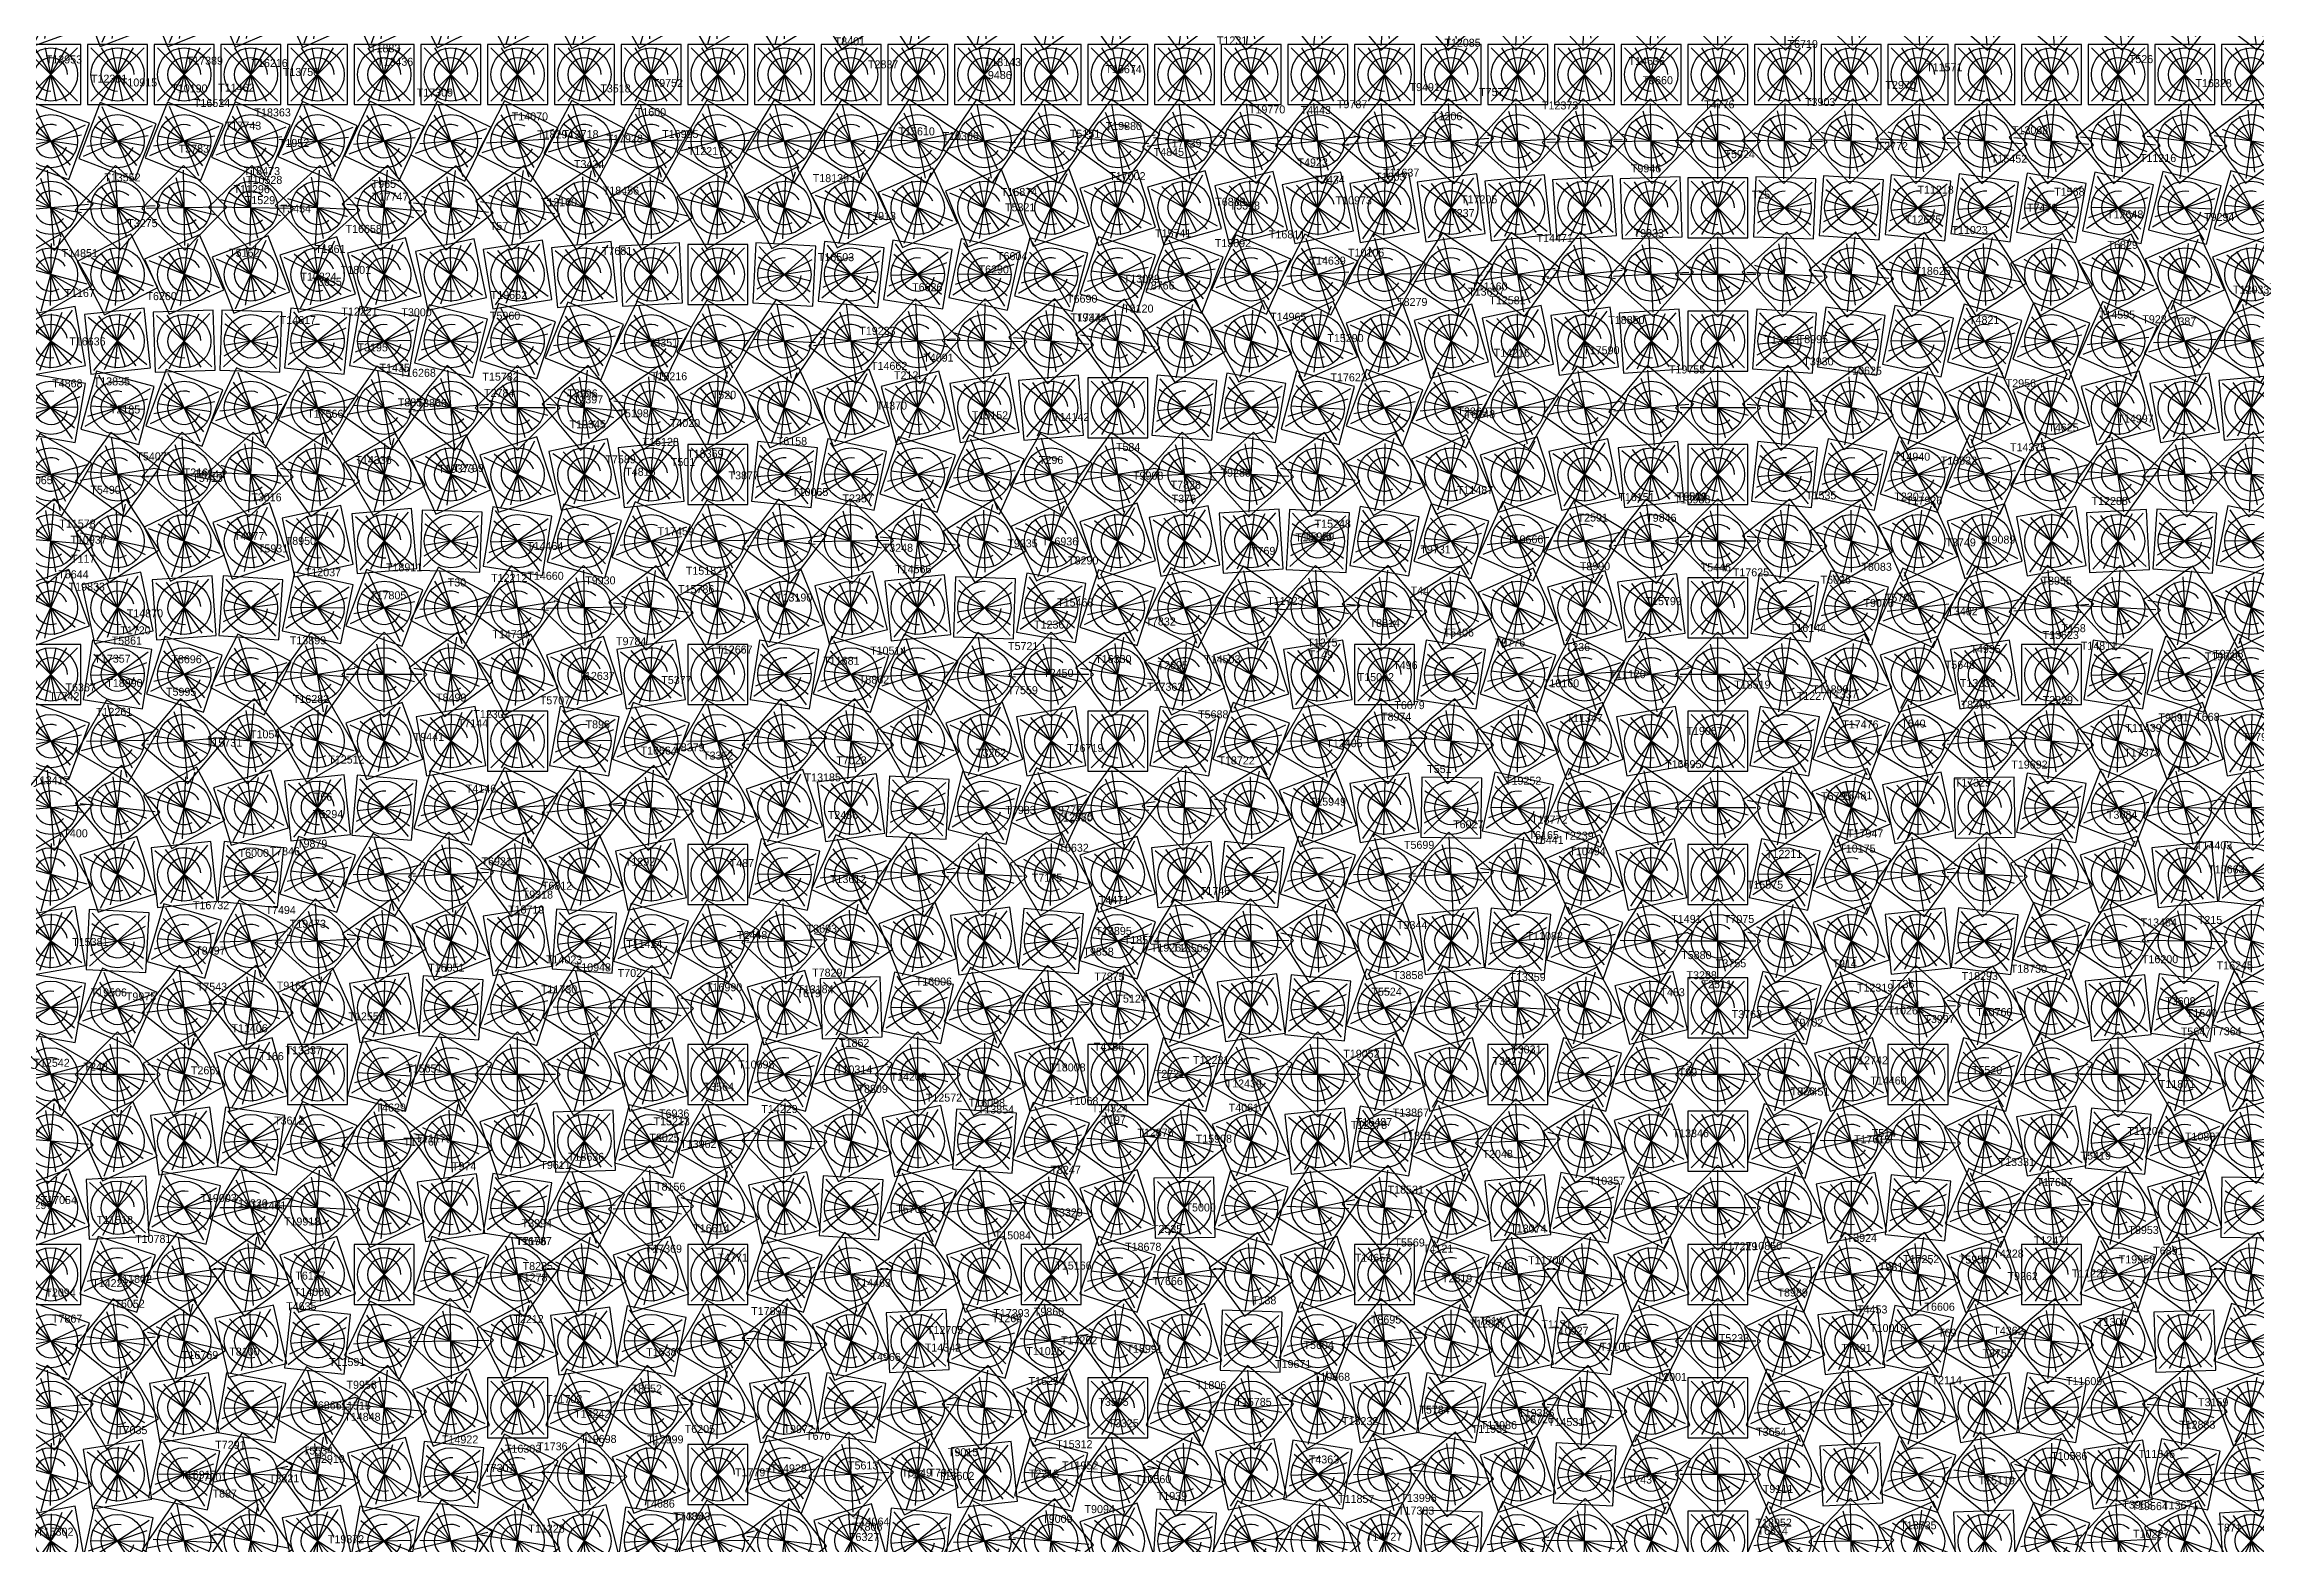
# Model space of a CAD drawing. Header units: metres. Extents: x -45 to 15052, y -45 to 15012.
# Drawn here: x 1990 to 5307, y 6796 to 9045 of the extents above; entities that cross this region are included whole.
import ezdxf

# ---------------------------------------------------------------- set-up
doc = ezdxf.new("R2010")
doc.units = ezdxf.units.M
for name, color, linetype in [('L0', 1, 'Continuous'), ('L1', 2, 'Continuous'), ('L10', 4, 'Continuous'), ('L11', 5, 'Continuous'), ('L2', 3, 'Continuous'), ('L3', 4, 'Continuous'), ('L4', 5, 'Continuous'), ('L5', 6, 'Continuous'), ('L6', 7, 'Continuous'), ('L7', 1, 'Continuous'), ('L8', 2, 'Continuous'), ('L9', 3, 'Continuous')]:
    doc.layers.add(name, color=color, linetype=linetype)

# ---------------------------------------------------------------- blocks, each defined once
blk = doc.blocks.new('CELL')
for p, q in [((-40, -40), (40, 40)), ((40, -40), (-40, 40)), ((-24, -40), (24, 40)), ((24, -40), (-24, 40)), ((-8, -40), (8, 40)), ((8, -40), (-8, 40))]:
    blk.add_line(p, q)
blk.add_lwpolyline([(-45, -45), (45, -45), (45, 45), (-45, 45)], close=True)
blk.add_circle((0, 0), 40)
blk.add_arc((0, 0), 25, 0, 270)

msp = doc.modelspace()

# ---------------------------------------------------------------- block references
at = {"layer": 'L0'}
for p, rotation in [((2900, 9100), 29), ((4100, 9100), 41), ((5300, 9100), 53), ((3100, 8900), 59.00000000000001), ((4300, 8900), 47), ((2000, 8800), 50), ((3200, 8800), 26), ((4400, 8800), 2), ((2100, 8700), 27), ((4500, 8700), 45), ((3300, 8700), 81), ((3400, 8600), 43.99999999999999), ((2200, 8600), 2), ((4600, 8600), 86.00000000000001), ((2300, 8500), 65), ((4700, 8500), 35), ((3500, 8500), 5), ((2400, 8400), 36), ((3600, 8400), 54), ((4800, 8400), 72), ((2500, 8300), 5), ((3700, 8300), 11), ((4900, 8300), 17), ((2600, 8200), 62), ((3800, 8200), 56), ((5000, 8200), 50), ((2700, 8100), 27), ((3900, 8100), 9), ((5100, 8100), 81), ((4000, 8000), 50), ((2800, 8000), 80), ((5200, 8000), 20), ((2900, 7900), 41), ((5300, 7900), 47), ((4100, 7900), 89), ((4200, 7800), 36), ((3100, 7700), 47), ((4300, 7700), 71), ((2000, 7600), 80), ((3200, 7600), 2), ((4400, 7600), 14), ((2100, 7500), 45), ((3300, 7500), 45), ((4500, 7500), 45), ((2200, 7400), 8), ((3400, 7400), 86.00000000000001), ((4600, 7400), 74), ((3500, 7300), 35), ((2300, 7300), 59.00000000000001), ((4700, 7300), 11), ((2400, 7200), 18), ((3600, 7200), 72), ((4800, 7200), 36), ((2500, 7100), 65), ((3700, 7100), 17), ((4900, 7100), 59.00000000000001), ((2600, 7000), 20), ((3800, 7000), 50), ((5000, 7000), 80), ((2700, 6900), 63), ((3900, 6900), 81), ((5100, 6900), 9), ((2800, 6800), 14), ((4000, 6800), 20), ((5200, 6800), 26)]:
    msp.add_blockref('CELL', p, dxfattribs=dict(at, rotation=rotation))
for p in [(3000, 9000), (4200, 9000), (3000, 7800)]:
    msp.add_blockref('CELL', p, dxfattribs=at)
at = {"layer": 'L1'}
for p, rotation in [((3000, 9100), 30), ((4200, 9100), 42), ((2000, 8900), 70), ((3200, 8900), 58), ((4400, 8900), 46), ((2100, 8800), 48), ((3300, 8800), 24), ((2200, 8700), 24), ((4600, 8700), 42), ((3400, 8700), 78), ((3500, 8600), 40), ((2300, 8600), 87.99999999999999), ((4700, 8600), 82), ((2400, 8500), 59.99999999999999), ((4800, 8500), 30), ((2500, 8400), 30), ((3700, 8400), 48), ((4900, 8400), 66), ((2600, 8300), 87.99999999999999), ((3800, 8300), 4), ((5000, 8300), 10), ((2700, 8200), 54), ((3900, 8200), 48), ((5100, 8200), 42), ((2800, 8100), 18), ((5200, 8100), 72), ((4100, 8000), 40), ((2900, 8000), 70), ((5300, 8000), 10), ((3000, 7900), 30), ((4200, 7900), 78), ((3100, 7800), 78), ((4300, 7800), 24), ((3200, 7700), 34), ((4400, 7700), 58), ((2000, 7700), 10), ((2100, 7600), 66), ((3300, 7600), 78), ((2200, 7500), 30), ((3400, 7500), 30), ((4600, 7500), 30), ((2300, 7400), 82), ((3500, 7400), 70), ((4700, 7400), 58), ((2400, 7300), 42), ((3600, 7300), 18), ((4800, 7300), 84), ((3700, 7200), 54), ((4900, 7200), 18), ((2600, 7100), 46), ((3800, 7100), 87.99999999999999), ((5000, 7100), 40), ((3900, 7000), 30), ((5100, 7000), 59.99999999999999), ((2800, 6900), 42), ((4000, 6900), 59.99999999999999), ((5200, 6900), 78), ((2900, 6800), 82), ((4100, 6800), 87.99999999999999), ((5300, 6800), 4)]:
    msp.add_blockref('CELL', p, dxfattribs=dict(at, rotation=rotation))
for p in [(3100, 9000), (4300, 9000), (4500, 8800), (3600, 8500), (4000, 8100), (4500, 7600), (2500, 7200), (2700, 7000)]:
    msp.add_blockref('CELL', p, dxfattribs=at)
at = {"layer": 'L10'}
for p, rotation in [((2700, 9100), 27), ((3900, 9100), 39), ((5100, 9100), 51), ((2900, 8900), 61), ((4100, 8900), 49), ((5300, 8900), 37), ((3000, 8800), 30), ((4200, 8800), 6), ((4300, 8700), 51), ((3100, 8700), 87), ((3200, 8600), 52.00000000000001), ((2000, 8600), 10), ((4400, 8600), 4), ((4500, 8500), 45), ((2100, 8500), 75.00000000000001), ((3300, 8500), 15), ((2200, 8400), 48), ((3400, 8400), 66), ((4600, 8400), 84), ((3500, 8300), 25), ((4700, 8300), 31), ((2300, 8300), 19), ((4800, 8200), 66), ((2400, 8200), 78), ((3600, 8200), 72), ((2500, 8100), 45), ((3700, 8100), 27), ((4900, 8100), 9), ((5000, 8000), 40), ((2600, 8000), 10), ((3800, 8000), 70), ((2700, 7900), 63), ((3900, 7900), 21), ((5100, 7900), 68.99999999999999), ((4000, 7800), 59.99999999999999), ((2800, 7800), 24), ((5200, 7800), 6), ((5300, 7700), 31), ((2900, 7700), 73), ((4100, 7700), 7), ((3000, 7600), 30), ((4200, 7600), 42), ((3100, 7500), 75.00000000000001), ((4300, 7500), 75.00000000000001), ((2000, 7400), 40), ((3200, 7400), 28), ((4400, 7400), 16), ((4500, 7300), 45), ((2100, 7300), 3), ((3300, 7300), 68.99999999999999), ((2200, 7200), 54), ((3400, 7200), 18), ((4600, 7200), 72), ((2300, 7100), 13), ((3500, 7100), 55), ((4700, 7100), 7), ((2400, 7000), 59.99999999999999), ((4800, 7000), 30), ((2500, 6900), 15), ((3700, 6900), 33), ((4900, 6900), 51), ((2600, 6800), 58), ((3800, 6800), 64), ((5000, 6800), 70)]:
    msp.add_blockref('CELL', p, dxfattribs=dict(at, rotation=rotation))
for p in [(2800, 9000), (4000, 9000), (5200, 9000), (3600, 7000)]:
    msp.add_blockref('CELL', p, dxfattribs=at)
at = {"layer": 'L11'}
for p, rotation in [((2800, 9100), 28), ((4000, 9100), 40), ((5200, 9100), 52.00000000000001), ((3000, 8900), 59.99999999999999), ((4200, 8900), 48), ((3100, 8800), 28), ((4300, 8800), 4), ((2000, 8700), 30), ((4400, 8700), 48), ((3200, 8700), 84), ((3300, 8600), 48), ((2100, 8600), 6), ((2200, 8500), 70), ((4600, 8500), 40), ((3400, 8500), 10), ((2300, 8400), 42), ((3500, 8400), 59.99999999999999), ((4700, 8400), 78), ((4800, 8300), 24), ((2400, 8300), 12), ((3600, 8300), 18), ((3700, 8200), 64), ((4900, 8200), 58), ((2500, 8200), 70), ((2600, 8100), 36), ((3800, 8100), 18), ((3900, 8000), 59.99999999999999), ((5100, 8000), 30), ((2800, 7900), 52.00000000000001), ((5200, 7900), 58), ((4000, 7900), 10), ((4100, 7800), 48), ((2900, 7800), 12), ((5300, 7800), 84), ((3000, 7700), 59.99999999999999), ((4200, 7700), 84), ((3100, 7600), 16), ((4300, 7600), 28), ((2000, 7500), 59.99999999999999), ((3200, 7500), 59.99999999999999), ((4400, 7500), 59.99999999999999), ((2100, 7400), 24), ((3300, 7400), 12), ((3400, 7300), 52.00000000000001), ((2200, 7300), 76), ((4600, 7300), 28), ((2300, 7200), 36), ((4700, 7200), 54), ((2400, 7100), 84), ((3600, 7100), 36), ((4800, 7100), 78), ((2500, 7000), 40), ((3700, 7000), 70), ((4900, 7000), 10), ((2600, 6900), 84), ((3800, 6900), 12), ((5000, 6900), 30), ((2700, 6800), 36), ((3900, 6800), 42), ((5100, 6800), 48)]:
    msp.add_blockref('CELL', p, dxfattribs=dict(at, rotation=rotation))
for p in [(2900, 9000), (4100, 9000), (5300, 9000), (4500, 8600), (5000, 8100), (2700, 8000), (4500, 7400), (3500, 7200)]:
    msp.add_blockref('CELL', p, dxfattribs=at)
at = {"layer": 'L2'}
for p, rotation in [((3100, 9100), 31), ((4300, 9100), 43.00000000000001), ((2100, 8900), 68.99999999999999), ((3300, 8900), 57.00000000000001), ((4500, 8900), 45), ((2200, 8800), 46), ((3400, 8800), 22), ((4600, 8800), 87.99999999999999), ((2300, 8700), 21), ((4700, 8700), 39), ((3500, 8700), 75.00000000000001), ((3600, 8600), 36), ((2400, 8600), 84), ((4800, 8600), 78), ((2500, 8500), 55), ((4900, 8500), 25), ((3700, 8500), 85), ((2600, 8400), 24), ((3800, 8400), 42), ((5000, 8400), 59.99999999999999), ((2700, 8300), 81), ((3900, 8300), 87), ((5100, 8300), 3), ((2800, 8200), 46), ((4000, 8200), 40), ((5200, 8200), 34), ((5300, 8100), 63), ((2900, 8100), 9), ((4100, 8100), 81), ((3000, 8000), 59.99999999999999), ((4200, 8000), 30), ((3100, 7900), 19), ((4300, 7900), 67.00000000000001), ((2000, 7800), 30), ((3200, 7800), 66), ((4400, 7800), 12), ((4500, 7700), 45), ((2100, 7700), 87), ((3300, 7700), 21), ((2200, 7600), 52.00000000000001), ((3400, 7600), 64), ((4600, 7600), 76), ((2300, 7500), 15), ((3500, 7500), 15), ((4700, 7500), 15), ((3600, 7400), 54), ((4800, 7400), 42), ((2400, 7400), 66), ((2500, 7300), 25), ((3700, 7300), 1), ((4900, 7300), 67.00000000000001), ((2600, 7200), 72), ((3800, 7200), 36), ((2700, 7100), 27), ((3900, 7100), 68.99999999999999), ((5100, 7100), 21), ((2800, 7000), 70), ((4000, 7000), 10), ((5200, 7000), 40), ((2900, 6900), 21), ((4100, 6900), 39), ((5300, 6900), 57.00000000000001), ((3000, 6800), 59.99999999999999), ((4200, 6800), 66)]:
    msp.add_blockref('CELL', p, dxfattribs=dict(at, rotation=rotation))
for p in [(2000, 9000), (3200, 9000), (4400, 9000), (5000, 7200)]:
    msp.add_blockref('CELL', p, dxfattribs=at)
at = {"layer": 'L3'}
for p, rotation in [((2000, 9100), 20), ((3200, 9100), 32), ((4400, 9100), 43.99999999999999), ((2200, 8900), 68), ((3400, 8900), 56), ((4600, 8900), 43.99999999999999), ((2300, 8800), 43.99999999999999), ((3500, 8800), 20), ((4700, 8800), 86.00000000000001), ((2400, 8700), 18), ((3600, 8700), 72), ((4800, 8700), 36), ((3700, 8600), 32), ((2500, 8600), 80), ((4900, 8600), 74), ((2600, 8500), 50), ((5000, 8500), 20), ((3800, 8500), 80), ((3900, 8400), 36), ((5100, 8400), 54), ((2700, 8400), 18), ((2800, 8300), 74), ((4000, 8300), 80), ((5200, 8300), 86.00000000000001), ((2900, 8200), 38), ((4100, 8200), 32), ((5300, 8200), 26), ((4200, 8100), 72), ((3100, 8000), 50), ((4300, 8000), 20), ((2000, 7900), 50), ((4400, 7900), 56), ((3200, 7900), 8), ((3300, 7800), 54), ((2100, 7800), 18), ((4600, 7700), 32), ((2200, 7700), 74), ((3400, 7700), 8), ((2300, 7600), 38), ((3500, 7600), 50), ((4700, 7600), 62), ((2500, 7400), 50), ((3700, 7400), 38), ((4900, 7400), 26), ((5000, 7300), 50), ((2600, 7300), 8), ((3800, 7300), 74), ((2700, 7200), 54), ((3900, 7200), 18), ((5100, 7200), 72), ((2800, 7100), 8), ((4000, 7100), 50), ((5200, 7100), 2), ((2900, 7000), 50), ((4100, 7000), 80), ((5300, 7000), 20), ((4200, 6900), 18), ((3100, 6800), 38), ((4300, 6800), 43.99999999999999)]:
    msp.add_blockref('CELL', p, dxfattribs=dict(at, rotation=rotation))
for p in [(2100, 9000), (3300, 9000), (4500, 9000), (3000, 8100), (4500, 7800), (2400, 7500), (3600, 7500), (4800, 7500), (3000, 6900)]:
    msp.add_blockref('CELL', p, dxfattribs=at)
at = {"layer": 'L4'}
for p, rotation in [((2100, 9100), 21), ((3300, 9100), 33), ((4500, 9100), 45), ((2300, 8900), 67.00000000000001), ((3500, 8900), 55), ((4700, 8900), 43.00000000000001), ((2400, 8800), 42), ((3600, 8800), 18), ((4800, 8800), 84), ((3700, 8700), 68.99999999999999), ((4900, 8700), 33), ((2500, 8700), 15), ((3800, 8600), 28), ((5000, 8600), 70), ((2600, 8600), 76), ((2700, 8500), 45), ((3900, 8500), 75.00000000000001), ((5100, 8500), 15), ((4000, 8400), 30), ((5200, 8400), 48), ((2800, 8400), 12), ((2900, 8300), 67.00000000000001), ((4100, 8300), 73), ((5300, 8300), 79), ((3000, 8200), 30), ((4200, 8200), 24), ((4300, 8100), 63), ((3100, 8100), 81), ((3200, 8000), 40), ((2000, 8000), 70), ((4400, 8000), 10), ((2100, 7900), 39), ((4500, 7900), 45), ((3300, 7900), 87), ((3400, 7800), 42), ((2200, 7800), 6), ((4600, 7800), 78), ((2300, 7700), 61), ((3500, 7700), 85), ((4700, 7700), 19), ((3600, 7600), 36), ((4800, 7600), 48), ((2400, 7600), 24), ((2500, 7500), 75.00000000000001), ((3700, 7500), 75.00000000000001), ((4900, 7500), 75.00000000000001), ((2600, 7400), 34), ((3800, 7400), 22), ((5000, 7400), 10), ((2700, 7300), 81), ((3900, 7300), 57.00000000000001), ((5100, 7300), 33), ((2800, 7200), 36), ((5200, 7200), 54), ((2900, 7100), 79), ((4100, 7100), 31), ((5300, 7100), 73), ((3000, 7000), 30), ((4200, 7000), 59.99999999999999), ((3100, 6900), 68.99999999999999), ((4300, 6900), 87), ((2000, 6800), 10), ((3200, 6800), 16), ((4400, 6800), 22)]:
    msp.add_blockref('CELL', p, dxfattribs=dict(at, rotation=rotation))
for p in [(2200, 9000), (3400, 9000), (4600, 9000), (4000, 7200)]:
    msp.add_blockref('CELL', p, dxfattribs=at)
at = {"layer": 'L5'}
for p, rotation in [((2200, 9100), 22), ((3400, 9100), 34), ((4600, 9100), 46), ((2400, 8900), 66), ((3600, 8900), 54), ((4800, 8900), 42), ((2500, 8800), 40), ((3700, 8800), 16), ((4900, 8800), 82), ((3800, 8700), 66), ((5000, 8700), 30), ((2600, 8700), 12), ((2700, 8600), 72), ((3900, 8600), 24), ((5100, 8600), 66), ((2800, 8500), 40), ((4000, 8500), 70), ((5200, 8500), 10), ((4100, 8400), 24), ((5300, 8400), 42), ((2900, 8400), 6), ((3000, 8300), 59.99999999999999), ((4200, 8300), 66), ((3100, 8200), 22), ((4300, 8200), 16), ((4400, 8100), 54), ((3200, 8100), 72), ((2100, 8000), 59.99999999999999), ((3300, 8000), 30), ((2200, 7900), 28), ((4600, 7900), 34), ((3400, 7900), 76), ((3500, 7800), 30), ((2300, 7800), 84), ((4700, 7800), 66), ((2400, 7700), 48), ((3600, 7700), 72), ((4800, 7700), 6), ((4900, 7600), 34), ((2500, 7600), 10), ((3700, 7600), 22), ((2600, 7500), 59.99999999999999), ((3800, 7500), 59.99999999999999), ((5000, 7500), 59.99999999999999), ((2700, 7400), 18), ((3900, 7400), 6), ((5100, 7400), 84), ((4000, 7300), 40), ((2800, 7300), 64), ((5200, 7300), 16), ((2900, 7200), 18), ((4100, 7200), 72), ((5300, 7200), 36), ((3000, 7100), 59.99999999999999), ((4200, 7100), 12), ((3100, 7000), 10), ((4300, 7000), 40), ((2000, 6900), 30), ((3200, 6900), 48), ((4400, 6900), 66), ((2100, 6800), 78), ((3300, 6800), 84)]:
    msp.add_blockref('CELL', p, dxfattribs=dict(at, rotation=rotation))
for p in [(2300, 9000), (3500, 9000), (4700, 9000), (2000, 8100), (4500, 8000), (4500, 6800)]:
    msp.add_blockref('CELL', p, dxfattribs=at)
at = {"layer": 'L6'}
for p, rotation in [((2300, 9100), 23), ((3500, 9100), 35), ((4700, 9100), 47), ((2500, 8900), 65), ((3700, 8900), 53), ((4900, 8900), 41), ((2600, 8800), 38), ((3800, 8800), 14), ((5000, 8800), 80), ((3900, 8700), 63), ((5100, 8700), 27), ((2700, 8700), 9), ((2800, 8600), 68), ((4000, 8600), 20), ((5200, 8600), 62), ((2900, 8500), 35), ((4100, 8500), 65), ((5300, 8500), 5), ((4200, 8400), 18), ((3100, 8300), 53), ((4300, 8300), 59.00000000000001), ((2000, 8200), 20), ((3200, 8200), 14), ((4400, 8200), 8), ((3300, 8100), 63), ((4500, 8100), 45), ((2100, 8100), 81), ((2200, 8000), 50), ((3400, 8000), 20), ((4600, 8000), 80), ((3500, 7900), 65), ((2300, 7900), 17), ((4700, 7900), 23), ((4800, 7800), 54), ((2400, 7800), 72), ((3600, 7800), 18), ((2500, 7700), 35), ((3700, 7700), 59.00000000000001), ((4900, 7700), 83.00000000000001), ((2600, 7600), 86.00000000000001), ((3800, 7600), 8), ((5000, 7600), 20), ((2700, 7500), 45), ((3900, 7500), 45), ((5100, 7500), 45), ((2800, 7400), 2), ((4000, 7400), 80), ((5200, 7400), 68), ((2900, 7300), 47), ((4100, 7300), 23), ((5300, 7300), 89), ((4200, 7200), 54), ((3100, 7100), 41), ((4300, 7100), 83.00000000000001), ((2000, 7000), 50), ((3200, 7000), 80), ((4400, 7000), 20), ((2100, 6900), 9), ((3300, 6900), 27), ((4500, 6900), 45), ((2200, 6800), 56), ((3400, 6800), 62), ((4600, 6800), 68)]:
    msp.add_blockref('CELL', p, dxfattribs=dict(at, rotation=rotation))
for p in [(2400, 9000), (3600, 9000), (4800, 9000), (3000, 8400), (3000, 7200)]:
    msp.add_blockref('CELL', p, dxfattribs=at)
at = {"layer": 'L7'}
for p, rotation in [((2400, 9100), 24), ((3600, 9100), 36), ((4800, 9100), 48), ((2600, 8900), 64), ((3800, 8900), 52.00000000000001), ((5000, 8900), 40), ((2700, 8800), 36), ((3900, 8800), 12), ((5100, 8800), 78), ((4000, 8700), 59.99999999999999), ((5200, 8700), 24), ((2800, 8700), 6), ((2900, 8600), 64), ((5300, 8600), 58), ((4100, 8600), 16), ((3000, 8500), 30), ((4200, 8500), 59.99999999999999), ((3100, 8400), 84), ((4300, 8400), 12), ((2000, 8300), 40), ((3200, 8300), 46), ((4400, 8300), 52.00000000000001), ((2100, 8200), 12), ((3300, 8200), 6), ((3400, 8100), 54), ((4600, 8100), 36), ((2200, 8100), 72), ((2300, 8000), 40), ((3500, 8000), 10), ((4700, 8000), 70), ((3600, 7900), 54), ((2400, 7900), 6), ((4800, 7900), 12), ((2500, 7800), 59.99999999999999), ((4900, 7800), 42), ((3700, 7800), 6), ((3800, 7700), 46), ((2600, 7700), 22), ((5000, 7700), 70), ((2700, 7600), 72), ((3900, 7600), 84), ((5100, 7600), 6), ((2800, 7500), 30), ((4000, 7500), 30), ((5200, 7500), 30), ((5300, 7400), 52.00000000000001), ((2900, 7400), 76), ((4100, 7400), 64), ((3000, 7300), 30), ((4200, 7300), 6), ((3100, 7200), 72), ((4300, 7200), 36), ((2000, 7100), 70), ((3200, 7100), 22), ((4400, 7100), 64), ((2100, 7000), 30), ((3300, 7000), 59.99999999999999), ((2200, 6900), 78), ((3400, 6900), 6), ((4600, 6900), 24), ((2300, 6800), 34), ((3500, 6800), 40), ((4700, 6800), 46)]:
    msp.add_blockref('CELL', p, dxfattribs=dict(at, rotation=rotation))
for p in [(2500, 9000), (3700, 9000), (4900, 9000), (4500, 8200), (4500, 7000)]:
    msp.add_blockref('CELL', p, dxfattribs=at)
at = {"layer": 'L8'}
for p, rotation in [((2500, 9100), 25), ((3700, 9100), 37), ((4900, 9100), 49), ((2700, 8900), 63), ((3900, 8900), 51), ((5100, 8900), 39), ((2800, 8800), 34), ((4000, 8800), 10), ((5200, 8800), 76), ((4100, 8700), 57.00000000000001), ((5300, 8700), 21), ((2900, 8700), 3), ((3000, 8600), 59.99999999999999), ((4200, 8600), 12), ((3100, 8500), 25), ((4300, 8500), 55), ((2000, 8400), 59.99999999999999), ((3200, 8400), 78), ((4400, 8400), 6), ((2100, 8300), 33), ((3300, 8300), 39), ((4500, 8300), 45), ((2200, 8200), 4), ((3400, 8200), 87.99999999999999), ((4600, 8200), 82), ((2300, 8100), 63), ((3500, 8100), 45), ((4700, 8100), 27), ((2400, 8000), 30), ((4800, 8000), 59.99999999999999), ((3700, 7900), 43.00000000000001), ((2500, 7900), 85), ((4900, 7900), 1), ((2600, 7800), 48), ((5000, 7800), 30), ((3800, 7800), 84), ((3900, 7700), 33), ((5100, 7700), 57.00000000000001), ((2700, 7700), 9), ((2800, 7600), 58), ((4000, 7600), 70), ((5200, 7600), 82), ((2900, 7500), 15), ((4100, 7500), 15), ((5300, 7500), 15), ((4200, 7400), 48), ((3000, 7400), 59.99999999999999), ((3100, 7300), 13), ((4300, 7300), 79), ((3200, 7200), 54), ((4400, 7200), 18), ((2100, 7100), 51), ((3300, 7100), 3), ((4500, 7100), 45), ((2200, 7000), 10), ((3400, 7000), 40), ((4600, 7000), 70), ((2300, 6900), 57.00000000000001), ((3500, 6900), 75.00000000000001), ((4700, 6900), 3), ((2400, 6800), 12), ((3600, 6800), 18), ((4800, 6800), 24)]:
    msp.add_blockref('CELL', p, dxfattribs=dict(at, rotation=rotation))
for p in [(2600, 9000), (3800, 9000), (5000, 9000), (3600, 8000), (2000, 7200)]:
    msp.add_blockref('CELL', p, dxfattribs=at)
at = {"layer": 'L9'}
for p, rotation in [((2600, 9100), 26), ((3800, 9100), 38), ((5000, 9100), 50), ((2800, 8900), 62), ((4000, 8900), 50), ((5200, 8900), 38), ((2900, 8800), 32), ((5300, 8800), 74), ((4100, 8800), 8), ((4200, 8700), 54), ((3100, 8600), 56), ((4300, 8600), 8), ((3200, 8500), 20), ((4400, 8500), 50), ((2000, 8500), 80), ((2100, 8400), 54), ((3300, 8400), 72), ((2200, 8300), 26), ((3400, 8300), 32), ((4600, 8300), 38), ((2300, 8200), 86.00000000000001), ((3500, 8200), 80), ((4700, 8200), 74), ((2400, 8100), 54), ((3600, 8100), 36), ((4800, 8100), 18), ((4900, 8000), 50), ((2500, 8000), 20), ((3700, 8000), 80), ((3800, 7900), 32), ((2600, 7900), 74), ((5000, 7900), 80), ((2700, 7800), 36), ((3900, 7800), 72), ((5100, 7800), 18), ((5200, 7700), 43.99999999999999), ((2800, 7700), 86.00000000000001), ((4000, 7700), 20), ((2900, 7600), 43.99999999999999), ((4100, 7600), 56), ((5300, 7600), 68), ((3100, 7400), 43.99999999999999), ((4300, 7400), 32), ((2000, 7300), 20), ((3200, 7300), 86.00000000000001), ((4400, 7300), 62), ((2100, 7200), 72), ((3300, 7200), 36), ((2200, 7100), 32), ((3400, 7100), 74), ((4600, 7100), 26), ((2300, 7000), 80), ((3500, 7000), 20), ((4700, 7000), 50), ((2400, 6900), 36), ((3600, 6900), 54), ((4800, 6900), 72), ((2500, 6800), 80), ((3700, 6800), 86.00000000000001), ((4900, 6800), 2)]:
    msp.add_blockref('CELL', p, dxfattribs=dict(at, rotation=rotation))
for p in [(2700, 9000), (3900, 9000), (5100, 9000), (3000, 8700), (4500, 8400), (3000, 7500), (4200, 7500), (4500, 7200)]:
    msp.add_blockref('CELL', p, dxfattribs=at)

# ---------------------------------------------------------------- texts
at = {"layer": 'L3'}
for s, p in [('T8401', (3175.4, 9043.8)), ('T1231', (3748.6, 9045.1)), ('T13953', (1992.3, 9016.6)), ('T17389', (2203.6, 9014.7)), ('T16216', (2300.8, 9011.2)), ('T1883', (2478.6, 9033.2)), ('T13436', (2489, 9013.1)), ('T2837', (3225.4, 9009.2)), ('T18143', (3400.4, 9012.6)), ('T12085', (4089.7, 9041.6)), ('T14636', (4366, 9014.2)), ('T6719', (4604.4, 9039.8)), ('T526', (5116.1, 9017.1)), ('T12331', (2060.1, 8987.8)), ('T10915', (2104.9, 8982)), ('T13750', (2347.8, 8997.8)), ('T9752', (2902.4, 8981.3)), ('T9486', (3395.4, 8993.2)), ('T18674', (3581.4, 9002)), ('T9660', (4387, 8985.4)), ('T2970', (4751.2, 8978.3)), ('T11571', (4812.2, 9004.9)), ('T16328', (5216.1, 8981)), ('T10190', (2180.5, 8973.1)), ('T16524', (2214.5, 8951.3)), ('T11462', (2251, 8974.3)), ('T17309', (2548.6, 8966.9)), ('T3518', (2823.9, 8973.1)), ('T9787', (3928.7, 8949.4)), ('T9491', (4037.5, 8975.1)), ('T7577', (4141.9, 8967.7)), ('T12373', (4236.1, 8947.6)), ('T4776', (4479.3, 8949.2)), ('T3903', (4630.5, 8952.7)), ('T17743', (2261, 8917.3)), ('T18363', (2305.4, 8937.1)), ('T14070', (2691.1, 8931.1)), ('T1600', (2877.1, 8937.5)), ('T19880', (3581.8, 8916.7)), ('T19770', (3796.7, 8941.6)), ('T4443', (3874.2, 8940.7)), ('T1206', (4071.2, 8931.4)), ('T13068', (4940.9, 8910.4)), ('T5783', (2191.6, 8882.7)), ('T1952', (2341.9, 8891.3)), ('T18294', (2729.1, 8904.1)), ('T13718', (2766.9, 8904.5)), ('T17928', (2833.3, 8897.8)), ('T16995', (2916.7, 8904.8)), ('T12217', (2955.1, 8879.1)), ('T15610', (3271.2, 8908.7)), ('T10306', (3337.2, 8901.8)), ('T5151', (3528.1, 8905)), ('T4845', (3653.8, 8877.8)), ('T17739', (3671.1, 8890.5)), ('T2772', (4739.4, 8886.5)), ('T18473', (2289.2, 8849.1)), ('T3434', (2784.4, 8859.6)), ('T4923', (3869.5, 8862.1)), ('T11637', (3997.7, 8846.8)), ('T9946', (4369.4, 8853.2)), ('T5924', (4509.8, 8874.5)), ('T15452', (4909.4, 8867.7)), ('T11216', (5132.8, 8868.7)), ('T13552', (2080.1, 8839.6)), ('T11296', (2273.9, 8822)), ('T10528', (2292.6, 8835.9)), ('T965', (2481, 8829.9)), ('T17747', (2481.7, 8810.7)), ('T18456', (2827.6, 8819.9)), ('T18139', (3142.5, 8838.5)), ('T16874', (3424.6, 8817.8)), ('T17002', (3587.2, 8841.5)), ('T7434', (3894.9, 8836.2)), ('T1803', (3986, 8840.7)), ('T25', (4550.5, 8813.7)), ('T11218', (4799.2, 8821.2)), ('T1568', (5004.3, 8818.1)), ('T1529', (2290.8, 8805.5)), ('T3454', (2344.6, 8792.8)), ('T12160', (2734.5, 8802.4)), ('T1913', (3221.8, 8781.8)), ('T5321', (3430.9, 8794.7)), ('T6888', (3746.1, 8803.1)), ('T5398', (3767.7, 8797.4)), ('T10973', (3926.6, 8805.2)), ('T237', (4098.4, 8786.1)), ('T17205', (4114.7, 8806.7)), ('T7470', (4963.4, 8794)), ('T12648', (5083.5, 8784.1)), ('T9294', (5228.9, 8780.2)), ('T3275', (2114.5, 8771)), ('T16658', (2441.9, 8762.4)), ('T57', (2658.2, 8766.9)), ('T15741', (3655.8, 8755.8)), ('T16811', (3826.6, 8754.1)), ('T14471', (4227.9, 8748.6)), ('T9933', (4373.5, 8756)), ('T12675', (4780.6, 8776.6)), ('T11023', (4850.2, 8760.7)), ('T14851', (2016.1, 8726)), ('T5162', (2267.3, 8726.5)), ('T1861', (2396.3, 8732.3)), ('T7681', (2826.3, 8729.3)), ('T16503', (3150.2, 8720)), ('T6604', (3418.8, 8721.5)), ('T13092', (3745.4, 8741)), ('T14639', (3887.4, 8714.8)), ('T10106', (3945.2, 8726.7)), ('T6829', (5084.3, 8738.4)), ('T10224', (2374.2, 8690.8)), ('T3655', (2390.7, 8683)), ('T1801', (2434.6, 8700.9)), ('T6290', (3391.2, 8701.5)), ('T13089', (3608.8, 8687.6)), ('T18766', (3630.7, 8677.5)), ('T18625', (4794.6, 8699.3)), ('T1167', (2020.4, 8666.2)), ('T6260', (2143.3, 8661.5)), ('T19662', (2659.6, 8663.2)), ('T6626', (3291.5, 8674.9)), ('T6690', (3523.9, 8657.6)), ('T8279', (4018.8, 8652.8)), ('T13657', (4125.4, 8668.2)), ('T11160', (4130.1, 8676.1)), ('T12581', (4157.2, 8655.3)), ('T12033', (5272.4, 8671.3)), ('T14617', (2343.2, 8625.7)), ('T12221', (2435.6, 8638.4)), ('T3000', (2525.6, 8637.3)), ('T5960', (2658.4, 8632.2)), ('T17444', (3529.1, 8629.5)), ('T9373', (3537.1, 8629.3)), ('T5120', (3608, 8642.9)), ('T14965', (3828.4, 8630.6)), ('T18850', (4335.5, 8625.8)), ('T4821', (4876.5, 8625.9)), ('T14595', (5071.2, 8633.8)), ('T928', (5136.4, 8626.9)), ('T387', (5180.7, 8623.6)), ('T16636', (2027.6, 8593.6)), ('T3195', (2459.8, 8584.6)), ('T3351', (2895.1, 8591.8)), ('T19233', (3212.3, 8609.5)), ('T15290', (3914.2, 8598.6)), ('T17590', (4298, 8580.3)), ('T13661', (4569.7, 8595.5)), ('T8995', (4619.6, 8597)), ('T1435', (2492.8, 8554.1)), ('T16268', (2522.9, 8546.5)), ('T14662', (3229.9, 8556.9)), ('T4091', (3308.3, 8569.2)), ('T14216', (4163.7, 8576.6)), ('T19755', (4426.5, 8551.5)), ('T3930', (4628, 8563.6)), ('T10625', (4691.4, 8549.7)), ('T4868', (2001.9, 8530.6)), ('T13835', (2064.2, 8533.6)), ('T15782', (2647.1, 8540.7)), ('T2784', (2649.6, 8516.3)), ('T3996', (2774.5, 8515.6)), ('T10216', (2899.8, 8541.3)), ('T520', (2991.1, 8513.6)), ('T212', (3264.3, 8542.8)), ('T17622', (3918.9, 8539.7)), ('T2956', (4931.5, 8530.8)), ('T2185', (2088.4, 8491.5)), ('T17566', (2384.3, 8485)), ('T885', (2520.2, 8502.2)), ('T3866', (2548.3, 8501.2)), ('T12397', (2773.8, 8506.6)), ('T5198', (2851.1, 8485.7)), ('T4370', (3238.4, 8497.3)), ('T15152', (3381.1, 8482.8)), ('T14142', (3502.9, 8480.3)), ('T2869', (4109.2, 8488.5)), ('T6248', (4120.3, 8484.5)), ('T19345', (2777.8, 8469.2)), ('T4020', (2928.2, 8471.2)), ('T4625', (4995.5, 8464.5)), ('T14997', (5099, 8477.8)), ('T5407', (2128.2, 8421.1)), ('T14336', (2456.7, 8415.7)), ('T7589', (2831.6, 8416.7)), ('T16128', (2887.3, 8442.9)), ('T501', (2929.7, 8412.7)), ('T18369', (2954.3, 8425.1)), ('T6158', (3088.6, 8443.9)), ('T296', (3481.7, 8415.7)), ('T584', (3597.2, 8435.3)), ('T14940', (4763.9, 8420.7)), ('T13832', (4834, 8414.8)), ('T14375', (4938, 8434.9)), ('T7065', (1957.2, 8385.4)), ('T2161', (2199.2, 8397)), ('T5713', (2212.2, 8388.8)), ('T8744', (2215.4, 8394)), ('T19373', (2580.8, 8402.5)), ('T2799', (2603.6, 8403.8)), ('T4816', (2861.3, 8398)), ('T3877', (3016.3, 8392.7)), ('T9908', (3622.8, 8392.2)), ('T7828', (3679.2, 8378.6)), ('T9280', (3754, 8396.6)), ('T5490', (2059.2, 8371)), ('T3016', (2300.5, 8359.7)), ('T10065', (3111.5, 8367.7)), ('T2357', (3187.1, 8358.1)), ('T376', (3680.8, 8357.7)), ('T11487', (4108.6, 8370.5)), ('T16151', (4350.6, 8360)), ('T13983', (4434.2, 8356.6)), ('T6500', (4437.8, 8361)), ('T9811', (4438.6, 8360.9)), ('T1535', (4632, 8362.7)), ('T2307', (4764.5, 8360.9)), ('T17926', (4781.9, 8354.7)), ('T12288', (5060.3, 8354.3)), ('T11578', (2012.7, 8320.4)), ('T15248', (3895.1, 8320.1)), ('T2591', (4289.5, 8329.4)), ('T9846', (4392.4, 8329)), ('T10937', (2029.3, 8296)), ('T4977', (2274.5, 8301.5)), ('T5931', (2310.4, 8283)), ('T8950', (2352.1, 8294.4)), ('T14464', (2714.1, 8286.6)), ('T17459', (2909.8, 8308.8)), ('T3248', (3247.4, 8284)), ('T9935', (3434.3, 8290.7)), ('T16936', (3486.2, 8293.6)), ('T769', (3799.7, 8279.4)), ('T18149', (3866.2, 8299.7)), ('T5959', (3879.1, 8301)), ('T9731', (4053.7, 8281.5)), ('T10666', (4183.8, 8296.7)), ('T3749', (4841.2, 8292.1)), ('T19089', (4891.5, 8296.3)), ('T117', (2030.2, 8267.6)), ('T12037', (2380.7, 8247.2)), ('T18911', (2502.5, 8254.7)), ('T15182', (2952.2, 8249.6)), ('T14566', (3266.1, 8251.9)), ('T8290', (3525.4, 8265)), ('T8990', (4292.8, 8256.4)), ('T5446', (4474, 8254.6)), ('T17625', (4522.3, 8247.2)), ('T8083', (4715.2, 8255.5)), ('T5644', (2011.1, 8244.2)), ('T19833', (2026.6, 8225.6)), ('T30', (2595.1, 8232)), ('T12212', (2660.2, 8238.9)), ('T14660', (2714.6, 8242)), ('T9930', (2801.3, 8235.1)), ('T15786', (2940.5, 8222)), ('T44', (4039.2, 8219.9)), ('T6026', (4653.9, 8236.1)), ('T8955', (4985.2, 8234.7)), ('T14870', (2113.8, 8185.7)), ('T17805', (2478.6, 8212.7)), ('T13190', (3087.4, 8209.4)), ('T15468', (3509, 8202)), ('T11723', (3824.1, 8204.3)), ('T15799', (4391.4, 8204)), ('T9076', (4718.2, 8201.2)), ('T5700', (4750.3, 8209.1)), ('T3402', (4844, 8188.7)), ('T1720', (2104.1, 8160.2)), ('T14734', (2662.1, 8154.4)), ('T12367', (3474.4, 8168.8)), ('T7832', (3641.4, 8173.4)), ('T8814', (3977.6, 8171.3)), ('T5406', (4088.6, 8156.8)), ('T16144', (4607.8, 8163.8)), ('T13623', (4986.8, 8153.2)), ('T158', (5015, 8163.4)), ('T17357', (2065.2, 8117.7)), ('T5861', (2091.1, 8144.8)), ('T8696', (2180.7, 8116.8)), ('T13899', (2358.3, 8145.2)), ('T9784', (2847.5, 8143.8)), ('T12667', (2997.9, 8131.3)), ('T11681', (3158.3, 8114.5)), ('T10514', (3228.5, 8129.8)), ('T5721', (3435.4, 8136.6)), ('T16330', (3566.1, 8117.1)), ('T14503', (3729.5, 8116.8)), ('T1275', (3884.1, 8141.9)), ('T149', (3886.3, 8124)), ('T9776', (4165.4, 8141.9)), ('T236', (4271.7, 8135.1)), ('T4935', (4878.6, 8132)), ('T14811', (5044.1, 8137)), ('T19626', (5230.2, 8121)), ('T9788', (5242.6, 8124.9)), ('T18990', (2083.1, 8081.1)), ('T12637', (2791.1, 8091.8)), ('T5377', (2915.4, 8085.7)), ('T8862', (3211.6, 8086.3)), ('T2450', (3488.1, 8096.3)), ('T2695', (3659.6, 8107.9)), ('T15002', (3959.7, 8090)), ('T496', (4013, 8108)), ('T10160', (4237.5, 8080.8)), ('T11120', (4337.3, 8094.3)), ('T5648', (4840.2, 8108.5)), ('T13332', (4862.8, 8081)), ('T7742', (1997.3, 8061.4)), ('T6367', (2021.9, 8074.5)), ('T5995', (2172.6, 8068)), ('T16282', (2362.9, 8057.2)), ('T8499', (2577.6, 8059.4)), ('T5707', (2733.2, 8055.2)), ('T7559', (3434.6, 8070.4)), ('T17363', (3643.8, 8075.5)), ('T6079', (4014.7, 8048)), ('T18519', (4524.4, 8078.8)), ('T1227', (4618.2, 8061.8)), ('T11890', (4641.3, 8071.7)), ('T1337', (4664, 8064.2)), ('T8300', (4863.9, 8048.7)), ('T2329', (4986.9, 8055.7)), ('T12261', (2067.6, 8037.9)), ('T7144', (2610.2, 8020.8)), ('T12302', (2633.5, 8034.5)), ('T896', (2801.8, 8019.1)), ('T5688', (3720.4, 8034.2)), ('T8974', (3994.7, 8030.6)), ('T11347', (4272.8, 8028.5)), ('T17476', (4686.4, 8019.1)), ('T640', (4774.8, 8020.3)), ('T9591', (5160.5, 8029.5)), ('T668', (5215.8, 8030.4)), ('T15731', (2232.4, 7991.7)), ('T1054', (2298.6, 8004.2)), ('T9441', (2544.1, 8000.4)), ('T8379', (2934.8, 7984.6)), ('T16719', (3524, 7983.6)), ('T12405', (3912.7, 7990.9)), ('T19067', (4452.7, 8009.3)), ('T11439', (5111, 8013.8)), ('T7799', (5286.8, 8000.3)), ('T12512', (2416, 7966.4)), ('T16564', (2884.3, 7979.8)), ('T3352', (2978, 7972.3)), ('T7023', (3177.9, 7965.2)), ('T3262', (3387.2, 7976.6)), ('T18722', (3750.9, 7965.1)), ('T551', (4064, 7952.2)), ('T16695', (4420.8, 7959.4)), ('T19692', (4939.9, 7958.8)), ('T17373', (5109.2, 7976.9)), ('T13417', (1973.5, 7935.3)), ('T4146', (2622.3, 7922.8)), ('T13185', (3130.3, 7939.6)), ('T19252', (4180.7, 7934.6)), ('T17329', (4855, 7931.8)), ('T5294', (2392.9, 7884.5)), ('T66', (2394.4, 7910.7)), ('T2456', (3165.1, 7883.2)), ('T7983', (3431.3, 7890.8)), ('T9775', (3500.6, 7890.3)), ('T15949', (3887.8, 7903.2)), ('T6795', (4654.6, 7911.4)), ('T8481', (4686, 7912.7)), ('T3084', (5083.3, 7883.6)), ('T400', (2018.7, 7855.7)), ('T12950', (3508, 7879.4)), ('T2775', (3517.9, 7880.9)), ('T6027', (4102.8, 7869.2)), ('T6165', (4215.9, 7853.1)), ('T18772', (4219.8, 7876.3)), ('T2239', (4268.1, 7852.1)), ('T17947', (4693.6, 7855.5)), ('T6000', (2281.5, 7826.2)), ('T7846', (2328, 7828.8)), ('T9879', (2369.1, 7840.3)), ('T6632', (3511, 7834)), ('T5699', (4029.1, 7838.4)), ('T5441', (4223.1, 7845.8)), ('T10494', (4277.1, 7828.7)), ('T12211', (4572, 7824.9)), ('T10175', (4681.9, 7832.8)), ('T14403', (5216.8, 7837.6)), ('T6921', (2645.7, 7813.7)), ('T1292', (2860.7, 7813.1)), ('T487', (3018, 7811.1)), ('T13612', (3168.3, 7787.1)), ('T7175', (3471, 7789.1)), ('T10663', (5235.3, 7801.6)), ('T9318', (2707.5, 7763.8)), ('T6812', (2736.3, 7777.1)), ('T4471', (3571.6, 7755.6)), ('T1746', (3723, 7769.2)), ('T15575', (4543.3, 7778.7)), ('T16732', (2213, 7747.8)), ('T7494', (2321.8, 7740.6)), ('T19473', (2358.1, 7720)), ('T18719', (2685.6, 7741.4)), ('T9344', (4018.7, 7718.2)), ('T1491', (4430, 7727.3)), ('T7075', (4508.9, 7727.2)), ('T13484', (5133.9, 7722)), ('T215', (5219.7, 7725.8)), ('T15381', (2031.9, 7692.7)), ('T11424', (2862.6, 7689.7)), ('T2448', (3028.8, 7703.1)), ('T3693', (3133.4, 7712.7)), ('T13895', (3566.5, 7709.3)), ('T18574', (3608.9, 7695.6)), ('T19262', (3649.5, 7684.2)), ('T13506', (3682, 7683.4)), ('T11082', (4213, 7701.7)), ('T8497', (2216.5, 7679.8)), ('T16051', (2565.8, 7654.2)), ('T14023', (2742.4, 7666.4)), ('T10948', (2785.5, 7654.7)), ('T9858', (3548.4, 7678.2)), ('T5880', (4444.9, 7673)), ('T3755', (4496.9, 7660.7)), ('T914', (4671.7, 7660.4)), ('T18730', (4939, 7652.5)), ('T16200', (5135.8, 7666.8)), ('T16245', (5247.8, 7657.5)), ('T19506', (2059.6, 7617)), ('T7543', (2218.8, 7625.5)), ('T9162', (2338.7, 7627.3)), ('T11730', (2734.9, 7621.6)), ('T702', (2850, 7646.2)), ('T16990', (2982.4, 7624.7)), ('T679', (3118.1, 7615.8)), ('T13184', (3119.3, 7621.8)), ('T7829', (3141.6, 7646.8)), ('T16006', (3296.9, 7633.3)), ('T7875', (3564.7, 7640.8)), ('T5524', (3980.3, 7618.1)), ('T3858', (4012.7, 7643)), ('T13359', (4187.2, 7640.1)), ('T483', (4413.7, 7617.3)), ('T3288', (4452.8, 7642.8)), ('T2511', (4475.4, 7629.3)), ('T12319', (4708.5, 7624.2)), ('T736', (4758, 7629.6)), ('T18293', (4865.4, 7641.6)), ('T9975', (2112.4, 7610.9)), ('T5124', (3597.9, 7607.7)), ('T3763', (4520.5, 7584.4)), ('T10264', (4754.3, 7589.9)), ('T10760', (4887.2, 7587.4)), ('T3608', (5170.7, 7603.8)), ('T1640', (5203, 7586.1)), ('T11406', (2270.8, 7563.3)), ('T12559', (2446.2, 7581.1)), ('T9702', (4612.4, 7571.7)), ('T3997', (4809.6, 7577.2)), ('T5647', (5194.1, 7558.3)), ('T7364', (5239.8, 7558.8)), ('T166', (2312.7, 7521.4)), ('T13337', (2351.9, 7530.3)), ('T1862', (3181.9, 7541.2)), ('T4756', (3564, 7535.6)), ('T19052', (3938.2, 7525.1)), ('T3031', (4189.9, 7531.5)), ('T12542', (1973.8, 7511.4)), ('T248', (2048.9, 7505.6)), ('T2661', (2210, 7500.2)), ('T15651', (2532.8, 7502.9)), ('T10698', (3030.6, 7508.9)), ('T10314', (3177.3, 7501.5)), ('T14208', (3259.1, 7490.6)), ('T18008', (3497.3, 7504.5)), ('T2721', (3655.4, 7494.8)), ('T12231', (3712.8, 7515.6)), ('T3927', (4161.8, 7514.2)), ('T99', (4441.1, 7497)), ('T12742', (4700.4, 7515.2)), ('T14460', (4728.5, 7484.8)), ('T5520', (4880.9, 7500.4)), ('T3564', (2978.9, 7475.7)), ('T8809', (3209.6, 7472.4)), ('T12572', (3312.1, 7459.2)), ('T16098', (3376.4, 7451.5)), ('T1068', (3525.3, 7454.3)), ('T12439', (3761.7, 7480.4)), ('T826', (4608.9, 7468.7)), ('T7451', (4621.6, 7468.3)), ('T11871', (5161.2, 7479.6)), ('T3612', (2334.7, 7424.8)), ('T4629', (2486.9, 7444.3)), ('T15213', (2903.8, 7423.7)), ('T6936', (2912, 7435.4)), ('T14229', (3065.4, 7442.1)), ('T13854', (3390, 7441.4)), ('T14324', (3560.9, 7443.3)), ('T197', (3575.6, 7426.1)), ('T4061', (3766.3, 7444.2)), ('T12278', (3949.4, 7418.3)), ('T16487', (3957, 7422.5)), ('T13867', (4012.2, 7436.8)), ('T13767', (2528.8, 7393.2)), ('T11179', (2546.7, 7397.9)), ('T8025', (2897.5, 7399.2)), ('T13962', (2943.7, 7389.6)), ('T12875', (3629.3, 7406.7)), ('T15908', (3716.8, 7397.6)), ('T1851', (4025.5, 7402.3)), ('T13346', (4432, 7405.8)), ('T17615', (4704, 7396.8)), ('T514', (4730.5, 7406)), ('T11204', (5114, 7409.1)), ('T10807', (5200.3, 7400.8)), ('T974', (2601.4, 7356.3)), ('T9611', (2734, 7358.2)), ('T18636', (2775.4, 7370.4)), ('T8247', (3499, 7350.9)), ('T2048', (4146.9, 7374.8)), ('T13331', (4920.9, 7362.6)), ('T5419', (5043.8, 7372.1)), ('T8156', (2906, 7325.6)), ('T18531', (4004.6, 7321.2)), ('T10357', (4306.3, 7334.5)), ('T17687', (4977.7, 7332.4)), ('T4297', (1956.6, 7298)), ('T17054', (1984.6, 7305.6)), ('T19003', (2224.3, 7308.6)), ('T11320', (2270.8, 7300.6)), ('T11481', (2298.8, 7297.5)), ('T6763', (3267.6, 7292.3)), ('T13329', (3493, 7286.9)), ('T5000', (3701.5, 7294.4)), ('T11518', (2068.7, 7275.7)), ('T19918', (2349.5, 7273.4)), ('T3994', (2706, 7270.8)), ('T16614', (2963.3, 7263.1)), ('T15084', (3415.4, 7252.6)), ('T2535', (3651.1, 7262.2)), ('T13074', (4188.5, 7262.8)), ('T8953', (5115.5, 7260.7)), ('T10781', (2126.3, 7247.3)), ('T16787', (2696.7, 7243.9)), ('T7196', (2697.9, 7243.9)), ('T17369', (2892, 7232.6)), ('T4771', (2999.7, 7219.3)), ('T18678', (3610.9, 7235.4)), ('T14653', (3955.4, 7218.9)), ('T5569', (4014.8, 7241.9)), ('T4121', (4057.7, 7232.7)), ('T17229', (4504.7, 7236.1)), ('T10850', (4541.8, 7236.8)), ('T3924', (4693, 7248.8)), ('T4228', (4913, 7225.3)), ('T12471', (4973.7, 7245.1)), ('T6891', (5152.8, 7229.5)), ('T11802', (2097.1, 7187.3)), ('T6187', (2366.6, 7192.2)), ('T1278', (2699.2, 7189.3)), ('T8285', (2707.4, 7206.5)), ('T15166', (3506.3, 7207.3)), ('T2819', (4086, 7188.1)), ('T748', (4156.9, 7206.3)), ('T11700', (4215.3, 7215.2)), ('T931', (4741.4, 7205.4)), ('T17252', (4777.6, 7216.9)), ('T5956', (4861.3, 7216.3)), ('T9262', (4934.2, 7191.4)), ('T11222', (5030.6, 7195.5)), ('T19958', (5101, 7216.5)), ('T2094', (1991.8, 7166.8)), ('T14222', (2061.9, 7180.9)), ('T14060', (2364.3, 7167.7)), ('T14463', (3205.4, 7181.4)), ('T7666', (3652, 7183.9)), ('T138', (3801.2, 7155.2)), ('T8989', (4589.3, 7166.8)), ('T7867', (2001.6, 7127.6)), ('T6052', (2095.3, 7150)), ('T4635', (2352.8, 7146.2)), ('T2212', (2693.6, 7127)), ('T17894', (3050.2, 7139.1)), ('T1268', (3411.1, 7128.3)), ('T17393', (3413.3, 7135.9)), ('T9860', (3474.1, 7138.1)), ('T8695', (3979.5, 7126.2)), ('T12337', (4127.5, 7120.3)), ('T7614', (4132.1, 7124.4)), ('T1171', (4235.1, 7119.2)), ('T4453', (4708.6, 7141.4)), ('T6606', (4809.7, 7145.5)), ('T1304', (5068.5, 7122.6)), ('T12705', (3313.8, 7110.6)), ('T17262', (3514.8, 7095.1)), ('T5604', (3878.5, 7088.2)), ('T10927', (4251.5, 7109.6)), ('T1106', (4323.2, 7085.5)), ('T5233', (4501.3, 7098.4)), ('T10010', (4728.1, 7113.6)), ('T69', (4830, 7106.6)), ('T4362', (4912.9, 7109.6)), ('T16769', (2196.5, 7073.1)), ('T8100', (2267.6, 7078.2)), ('T11591', (2417.1, 7062.6)), ('T15387', (2892.7, 7077.3)), ('T4966', (3229, 7070.2)), ('T14342', (3310.5, 7084.3)), ('T11026', (3462.8, 7078.9)), ('T18991', (3613, 7082.5)), ('T19671', (3835.8, 7059.5)), ('T7491', (4685.1, 7083.8)), ('T8755', (4896.7, 7075.7)), ('T9958', (2443.3, 7028.4)), ('T8552', (2870.8, 7022.7)), ('T16254', (3466.2, 7034.1)), ('T1806', (3717.2, 7027.9)), ('T10668', (3893.9, 7040.4)), ('T2001', (4408, 7040.2)), ('T2114', (4820.3, 7035.3)), ('T11609', (5021.9, 7033.9)), ('T6866', (2390.5, 6997.5)), ('T11515', (2425.4, 6997.3)), ('T11703', (2742.5, 7007)), ('T3505', (3570.8, 7002.8)), ('T15785', (3776.3, 7002.8)), ('T5784', (4052.2, 6991)), ('T19336', (4200.3, 6986)), ('T3159', (5220, 7002.2)), ('T7035', (2099.2, 6960.4)), ('T14848', (2440, 6980.4)), ('T14242', (2784.7, 6985)), ('T6205', (2950.5, 6962.2)), ('T9972', (3098.7, 6962.1)), ('T3325', (3585.9, 6970.8)), ('T13232', (3936.3, 6973.9)), ('T11931', (4130.7, 6962.2)), ('T13986', (4144.2, 6967.9)), ('T8720', (4208.5, 6976.8)), ('T14531', (4245.1, 6972.5)), ('T3654', (4557.2, 6957.9)), ('T12833', (5191.6, 6968.6)), ('T7291', (2246.4, 6938.4)), ('T5534', (2377.8, 6929.7)), ('T14922', (2586.5, 6946.4)), ('T16303', (2680.9, 6932.5)), ('T1736', (2729.3, 6936.1)), ('T19698', (2793.9, 6947.2)), ('T12999', (2894.2, 6946.5)), ('T670', (3132.5, 6951.8)), ('T9015', (3345.2, 6927.3)), ('T15312', (3507.6, 6939.3)), ('T10586', (4999.6, 6921.6)), ('T11846', (5131, 6924.8)), ('T16917', (2194, 6893.5)), ('T17901', (2210.1, 6889.9)), ('T3821', (2326.9, 6888.1)), ('T2919', (2395.2, 6917.2)), ('T7307', (2649.8, 6903.7)), ('T17797', (3025.9, 6897.1)), ('T14928', (3079.2, 6903)), ('T5613', (3195.4, 6907.4)), ('T5549', (3275.8, 6896.8)), ('T16', (3281.7, 6894.1)), ('T7969', (3316, 6896.6)), ('T15602', (3330.5, 6891.8)), ('T2213', (3466.5, 6895.2)), ('T11952', (3516.4, 6907.4)), ('T10560', (3625.8, 6886.9)), ('T4363', (3886.4, 6916.4)), ('T7437', (4364.6, 6886.3)), ('T887', (2242.4, 6865.3)), ('T1939', (3658.4, 6861.7)), ('T11857', (3930.3, 6857.3)), ('T13996', (4023.8, 6858.7)), ('T9111', (4567.3, 6872.3)), ('T15119', (4890.8, 6885)), ('T4686', (2890.1, 6850.1)), ('T7485', (2932.9, 6831.3)), ('T13343', (2934.4, 6831)), ('T14064', (3203.1, 6823.2)), ('T9009', (3486.6, 6827.3)), ('T9094', (3550.1, 6841.9)), ('T17383', (4020.1, 6839.7)), ('T18952', (4556.4, 6821.6)), ('T3963', (5106.4, 6848.6)), ('T19564', (5120.3, 6846.4)), ('T13671', (5166.1, 6847.6)), ('T15302', (1979.5, 6808)), ('T19872', (2415.4, 6796.8)), ('T11228', (2716.1, 6812.7)), ('T6327', (3196.8, 6800.1)), ('T7806', (3201.5, 6815.5)), ('T14727', (3972.1, 6800.5)), ('T6814', (4559.3, 6809.4)), ('T13735', (4773.4, 6817.6)), ('T10227', (5122.5, 6805)), ('T871', (5248.9, 6814))]:
    msp.add_text(s, height=12, dxfattribs=at).set_placement(p)

doc.saveas('drawing.dxf')
